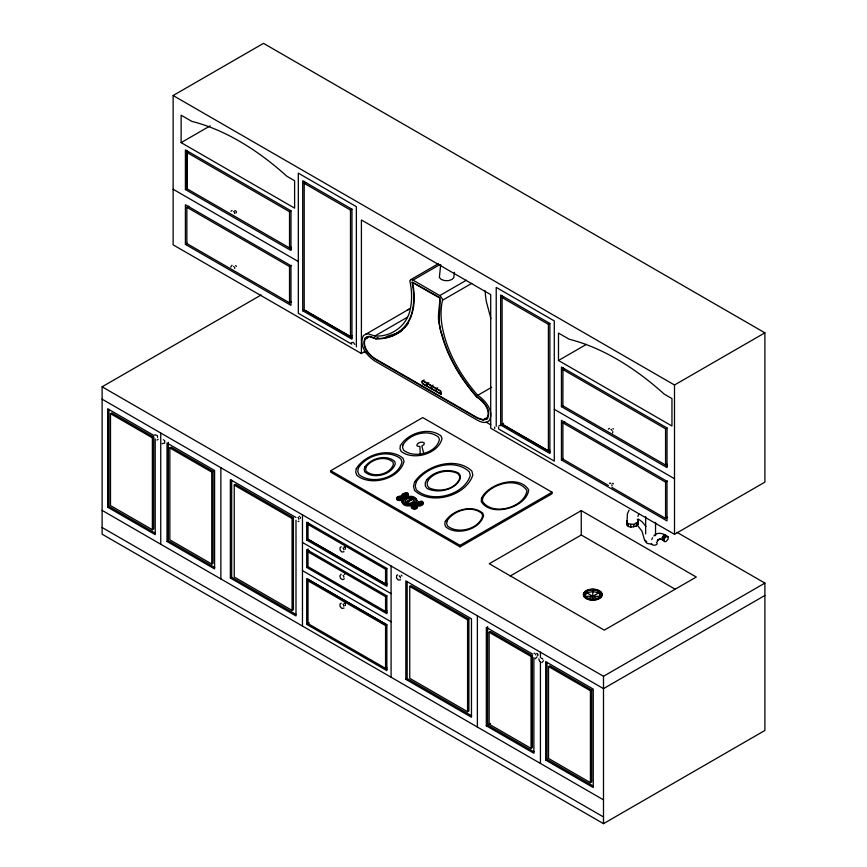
<?xml version="1.0" encoding="UTF-8"?>
<svg xmlns="http://www.w3.org/2000/svg" width="867" height="867" viewBox="0 0 867 867"><rect width="100%" height="100%" fill="white"/><g stroke="black" fill="none" stroke-linecap="round" stroke-linejoin="round"><path stroke-width="1.3" d="M422.327 381.231L422.478 383.669L441.13 394.117L440.783 391.006L422.825 380.635L422.229 381.198M626.982 525.034L627.177 520.709L626.982 525.034L628.293 526.442L630.764 527.169L636.389 526.041L638.036 524.492L638.231 520.167L638.036 524.492M440.685 264.652L439.363 277.548L441.314 279.488L444.673 280.615L448.542 280.626L451.88 279.521L453.788 277.603L454.46 272.292M424.18 380.006L422.327 380.938L422.164 382.466M653.816 535.969L655.723 534.159C659.982 532.013 664.556 534.224 668.089 536.76L668.089 539.187L666.192 541.398L665.087 541.647L662.29 539.913L662.29 537.497L664.187 535.286L665.292 535.026L666.387 536.554M665.087 541.647L664.285 541.181L664.285 538.754L666.192 536.554L668.089 536.76M365.538 334.25L368.28 333.838L374.912 335.984C391.635 337.274 407.653 325.212 410.362 308.533A70.812 40.89 60 0 0 410.86 286.294L409.993 281.645A2.753 1.593 60 0 1 410.037 280.442L410.969 279.597L412.551 279.878L440.154 295.831L442.625 299.343L441.769 304.144A70.812 40.89 60 0 0 442.268 326.946C447.123 352.587 460.778 375.801 477.717 395.341C485.509 400.359 494.45 411.305 489.194 420.766C485.943 423.757 481.142 422.305 477.717 420.408L374.912 361.051C367.12 356.034 358.179 345.077 363.436 335.627L409.614 308.804L407.512 310.18M230.698 267.09L232.053 265.291M537.02 656.904L535.188 658.801M543.62 660.719L541.788 662.605M612.601 432.904L612.861 431.56M440.837 394.062L440.501 391.234L422.619 380.906M637.874 516.418L638.816 514.066M651.778 539.534L652.558 537.746M657.316 541.593L658.14 539.697L657.273 540.585L660.199 538.895L658.963 539.101L660.957 539.361M401.963 501.494L402.494 500.367M416.864 500.79C414.393 505.851 404.813 507.043 401.941 501.885M629.074 510.197L627.394 513.817L626.982 522.411L628.293 523.82L633.723 524.405L638.036 521.88M366.275 338.39L367.391 336.494M366.719 338.759L367.792 336.949M404.629 327.618L408.216 322.665L410.98 316.91L412.909 310.44A73.272 42.31 60 0 0 413.418 287.432L412.638 282.425L439.677 297.977C440.143 305.867 436.654 317.17 439.721 325.916C444.782 352.652 459.098 376.82 476.796 397.151C483.407 401.183 491.296 410.21 486.94 418.23L483.038 419.671L477.544 417.861L375.075 358.7C368.746 354.679 361.441 345.835 365.69 338.163L369.58 336.721L375.834 338.867C386.855 339.214 398.213 335.388 405.463 326.772M406.33 325.959L408.465 323.001M402.602 494.569C399.969 498.85 411.283 497.55 407.793 493.973M417.417 503.131C415.499 510.045 430.086 502.372 419.661 501.852C413.288 504.041 424.657 506.447 422.056 502.134M230.969 211.255L232.053 210.443M158.076 439.266L156.992 440.078M344.34 578.798L342.779 579.709L340.644 578.517L339.81 576.002L341.154 574.214M608.331 429.122L609.414 428.309M397.487 497.441C393.477 500.801 403.231 502.069 402.852 498.07M404.293 494.992C407.609 491.372 406.818 497.062 404.098 495.111C409.397 490.538 400.261 499.11 406.341 493.811M401.995 330.045L396.945 333.231L387.441 336.266M401.356 331.151L391.537 335.984L385.186 337.296M361.409 353.541L173.129 244.841L173.129 95.533L263.503 43.35L764.889 332.82L764.889 482.128L674.504 534.31L490.711 428.2L490.711 294.617L361.409 219.969L361.409 353.541L364.888 351.536M181.127 142.621L294.607 208.134L294.607 180.715L286.836 176.229A246.488 142.318 60 0 0 191.835 121.38L181.127 115.203L181.127 142.621L210.215 125.834M291.269 248.948L186.86 188.703L186.86 152.429L188.334 151.573M185.408 189.537L290.965 250.476L290.998 210.844L185.408 149.926L185.408 189.537L186.893 188.681L186.893 150.392M291.496 301.683L289.524 302.821L186.86 243.551L186.86 207.278L188.833 206.14M185.408 244.386L290.965 305.325L290.965 265.714L185.408 204.775L185.408 244.386L187.38 243.248M305.672 182.471L304.198 183.327L350.485 210.052L351.959 209.196L351.959 339.181L302.724 310.754L302.724 180.78L351.959 209.196M186.86 152.429L289.524 211.7L290.998 210.844M290.998 247.128L289.524 247.973L289.524 211.7M186.86 207.278L289.524 266.548L291.496 265.41M677.029 532.371L764.889 583.101L764.889 730.469L603.497 823.65L102.111 534.18L102.111 386.801L261.162 294.975M110.477 413.646L111.789 412.887L153.697 437.076L153.697 528.989L152.375 529.748L110.477 505.559L110.477 413.646L152.375 437.835L153.697 437.076M302.724 310.754L304.198 309.909L352.262 337.653M410.655 279.705L438.485 263.633M412.995 280.128L439.667 264.728M304.198 181.279L304.198 309.909L350.485 336.634L351.959 335.778M351.363 342.682L353.595 342.4M169.845 447.925L171.167 447.166L213.076 471.355L213.076 563.268L211.754 564.027L169.845 539.838L169.845 447.925L211.754 472.114L213.076 471.355M439.764 295.582L466.446 280.182M374.912 335.984L407.382 317.235M442.712 300.123L471.713 283.379M375.834 338.867L377.936 337.653M154.044 435.537L107.649 408.747L107.649 507.184L108.96 506.426L155.366 533.216M503.586 296.731L502.112 297.587L548.399 324.312L549.884 323.467L549.873 453.452L500.638 425.025L500.638 295.04L549.884 323.467M234.253 485.108L235.575 484.35L293.404 517.74L293.404 609.642L292.081 610.411L234.253 577.021L234.253 485.108L292.081 518.499L293.404 517.74M428.786 382.661L427.084 383.496L427.084 386.335M433.121 385.165L431.56 386.075L431.56 388.915M167.017 541.463L214.583 568.925L214.583 470.488L167.017 443.026L167.017 541.463L168.339 540.705L214.745 567.495M437.694 387.809L436.134 388.709L436.134 391.559M330.739 470.694L422.738 417.58L552.041 492.228L552.041 493.757L460.052 546.871L330.739 472.212L330.739 470.694L460.052 545.343L552.041 492.228M477.717 395.341L491.632 387.311M558.489 360.488L671.958 426L671.958 398.571L664.198 394.095A246.488 142.318 60 0 0 569.196 339.246L558.489 333.069L558.489 360.488L586.406 344.372M298.172 521.587L298.931 521.143M564.374 368.681L562.9 369.526L665.563 428.807L667.037 427.951L561.448 367.034L561.448 406.645L667.005 467.584L667.037 427.951M309.324 523.668L308.002 524.427L385.555 569.207L386.877 568.438L306.701 522.183L306.701 540.011L386.855 586.276L386.877 568.438M295.994 517.491L230.351 479.592L230.351 578.029L231.673 577.27L296.135 614.486M500.638 425.025L503.586 423.324M306.701 540.011L308.023 539.241L387.007 584.846M400.847 496.986L398.43 498.384L400.847 496.986L401.237 497.896L400.337 498.72L398.061 498.254L398.939 497.192L401.074 497.441L398.744 498.785L401.074 497.17M309.324 551.087L308.002 551.856L385.555 596.626L386.877 595.867L306.701 549.613L306.701 567.43L386.855 613.706L386.877 595.867M561.448 406.645L562.932 405.789M412.074 498.362L405.723 502.296L412.074 498.362L413.678 500.14C413.256 503.705 406.753 504.475 405.149 501.408C405.528 498.135 410.438 497.625 412.855 499.034L406.406 502.752L412.855 498.753M341.154 546.784L340.07 547.586L340.027 550.036L341.782 552.019L344.015 551.737M306.701 567.43L308.023 566.671L387.007 612.275M413.028 507.065C418.999 502.286 415.64 510.251 412.594 506.87C412.497 505.667 414.144 505.342 415.076 505.439C419.53 506.035 406.818 509.276 416.171 505.624M418.826 503.716C424.288 499.349 421.232 506.653 418.436 503.564C426.152 499.175 413.971 507.26 421.698 502.405M608.396 485.401L562.9 459.131L562.9 422.858L564.861 421.72M502.112 295.539L502.112 424.18L548.399 450.905L549.884 450.049M173.129 95.533L674.504 385.002L764.889 332.82M561.448 459.965L667.005 520.904L667.005 481.293L561.448 420.354L561.448 459.965L563.42 458.827M341.154 603.161L340.07 603.963L340.027 606.401L341.782 608.385L344.015 608.114M306.701 624.359L386.855 670.635L386.877 624.814L306.701 578.56L306.701 624.359L309.324 622.853M397.671 574.843L396.577 575.645L396.544 578.094L398.3 580.066L400.532 579.795M308.023 522.693L308.002 539.263L385.555 584.033L386.877 583.274M409.744 586.428L411.056 585.669L468.884 619.049L468.884 710.962L467.573 711.72L409.744 678.33L409.744 586.428L467.573 619.818L468.884 619.049M386.877 610.704L385.555 611.463L385.555 596.626M581.258 510.62L489.27 563.734L604.288 630.146L696.288 577.032L581.258 510.62L581.258 535.004L675.371 589.332M385.555 625.573L386.877 624.814L309.324 580.034L308.002 580.803L385.555 625.573L385.555 668.392L386.877 667.633M667.037 464.224L665.563 465.08L665.563 428.807M562.9 422.858L665.563 482.128L667.536 480.99M510.23 576.013L581.258 535.004M611.896 487.417L665.563 518.401L667.536 517.263M405.832 679.349L471.475 717.247L471.475 618.8L405.832 580.901L405.832 679.349L407.154 678.579L471.626 715.806M489.151 632.271L490.473 631.512L532.371 655.701L532.371 747.614L531.059 748.373L489.151 724.183L489.151 632.271L531.059 656.471L532.371 655.701M588.335 598.848L598.328 593.082L598.328 591.327M548.529 666.55L549.841 665.791L591.749 689.98L591.749 781.893L590.427 782.652L548.529 758.462L548.529 666.55L590.427 690.75L591.749 689.98M532.728 654.162L486.322 627.372L486.322 725.809L487.644 725.05L534.039 751.841M489.151 724.183L490.473 723.414M102.111 386.801L603.497 676.282L764.889 583.101M764.889 595.456L603.497 688.636L102.111 399.167M545.701 760.099L593.256 787.55L593.256 689.113L545.701 661.651L545.701 760.099L547.012 759.329L593.418 786.12M413.028 505.667C406.916 508.81 419.097 511.129 417.406 506.187M403.881 493.832L405.539 493.518M418.707 502.394L419.52 502.177M637.288 519.333L638.35 519.062L642.057 521.728L645.948 526.464M664.187 540.13L662.29 539.913M154.89 434.67L157.501 435.765M609.414 483.157L610.877 483.331M485.141 418.458L487.341 418.132M485.368 418.967L487.677 418.631M600.625 594.524L600.625 596.29L584.922 596.29L584.922 594.524M652.136 544.292L647.194 543.414L645.785 542.07L645.655 540.564M407.154 493.702C397.119 493.02 409.582 499.37 406.493 493.583M400.706 496.824L401.464 496.986M162.118 443.72L164.676 443.08L164.719 440.631M534.05 653.209L535.037 653.469M646.717 541.702L645.406 541.236A2.969 1.712 0 0 1 644.701 539.577M402.115 497.257C392.09 494.407 401.562 504.063 401.399 496.943M416.29 505.537L416.94 505.819M406.406 502.47L405.723 502.026M667.308 466.056L562.9 405.81L562.932 367.5M173.129 189.255L298.313 261.531M554.284 409.311L674.504 478.725M502.112 424.169L550.177 451.913M440.924 394.138L422.695 383.615L422.327 382.618M351.72 344.145L298.313 313.301L298.313 173.14L356.37 206.66L356.37 346.822M498.547 428.916L554.284 461.092L554.284 320.92L496.227 287.4L496.227 426.217M364.248 351.785L367.76 353.823M486.084 422.131L490.765 424.83M597.222 598.848L587.219 593.082L587.219 591.327M302.464 542.46L391.093 593.635M302.464 570.605L391.093 621.78M107.649 507.184L155.204 534.646L155.204 438.908M230.351 578.029L295.994 615.928L295.994 520.178M486.322 725.809L533.888 753.271L533.888 657.533M387.007 669.205L308.002 623.611L308.023 579.145M102.111 510.381L603.497 799.851M102.111 527.494L603.497 816.963M664.187 535.286L666.192 536.554M663.092 536.185L665.087 537.453M662.29 537.497L664.285 538.754M661.998 538.862L663.992 540.119M415.434 498.438L416.886 500.4M637.819 525.803L641.959 531.124L644.669 540.455M651.312 543.847L652.017 544.639A2.969 1.712 0 0 0 656.2 544.747A2.969 1.712 0 0 0 656.406 542.33M539.653 661.423L538.819 658.909M490.874 318.547L486.333 301.499A70.812 40.89 60 0 1 485.173 290.846M423.627 453.083L421.85 446.006L424.05 444.489L424.234 442.885C421.969 441.205 417.45 442.473 416.778 445.302L417.428 446.169L419.877 446.516L420.213 453.777M494.819 428.515L494.591 427.063M674.504 385.002L674.504 534.31M665.563 482.128L665.563 518.401M655.539 522.367L655.539 535.676M645.655 516.591L645.655 533.899M636.389 523.43L636.389 526.041M633.723 524.405L633.723 527.017M630.764 524.546L630.764 527.169M628.293 523.82L628.293 526.442M603.497 676.282L603.497 823.65M592.779 589.993L592.779 599.682M590.427 690.75L590.427 782.652M548.399 324.312L548.399 450.905M547.012 662.236L547.012 759.329M540.434 652.222L540.434 657.587M540.434 661.608L540.434 763.448M531.059 656.471L531.059 748.373M487.644 626.613L487.644 725.05M477.381 615.819L477.381 727.034M467.573 619.818L467.573 711.72M460.052 545.343L460.052 546.871M431.43 385.999L431.43 388.839M427.214 383.561L427.214 386.411M407.154 581.497L407.154 678.579M391.093 566.01L391.093 677.225M385.555 569.207L385.555 584.033M350.485 210.052L350.485 336.634M308.023 548.844L308.002 566.682M302.464 514.835L302.464 626.05M292.081 518.499L292.081 610.411M289.524 266.548L289.524 302.821M231.673 480.177L231.673 577.27M220.868 467.725L220.868 578.95M211.754 472.114L211.754 564.027M168.339 442.268L168.339 540.705M160.742 433.012L160.742 544.227M152.375 437.835L152.375 529.748M108.96 409.332L108.96 506.426M354.007 343.484A1.181 0.683 60 0 1 354.733 344.383M233.526 211.581A1.181 0.683 60 0 1 234.361 212.068M234.664 212.599A1.181 0.683 60 0 1 234.664 213.564M234.892 210.789A1.181 0.683 60 0 1 235.195 210.616M236.041 211.104A1.181 0.683 60 0 1 236.344 211.635M236.344 212.599A1.181 0.683 60 0 1 236.041 212.773M235.618 265.573A1.181 0.683 60 0 1 236.344 266.483M233.526 266.429A1.181 0.683 60 0 1 233.938 266.548M234.664 267.448A1.181 0.683 60 0 1 234.664 268.412M612.98 428.591A1.181 0.683 60 0 1 613.392 428.97M610.877 429.447A1.181 0.683 60 0 1 611.3 429.566M611.723 429.934A1.181 0.683 60 0 1 612.026 430.465M612.557 483.331A1.181 0.683 60 0 1 613.392 483.819M611.723 484.783A1.181 0.683 60 0 1 612.135 485.856M499.089 425.437A1.181 0.683 60 0 1 499.923 425.925M498.243 426.889A1.181 0.683 60 0 1 498.666 427.962M343.993 547.131A1.181 0.683 60 0 1 344.719 547.066M345.142 547.435A1.181 0.683 60 0 1 345.445 547.966M345.445 548.941A1.181 0.683 60 0 1 345.142 549.114M343.039 548.031A1.181 0.683 60 0 1 343.462 548.41M343.765 548.941A1.181 0.683 60 0 1 343.765 549.906M541.333 658.421A1.181 0.683 60 0 1 542.048 658.356M542.471 658.736A1.181 0.683 60 0 1 542.775 659.267M401.226 575.124A1.181 0.683 60 0 1 401.952 576.024M399.134 575.981A1.181 0.683 60 0 1 399.557 576.089M399.969 576.457A1.181 0.683 60 0 1 400.283 577.964M299.213 516.353A1.181 0.683 60 0 1 299.635 516.461M300.361 517.371A1.181 0.683 60 0 1 300.361 518.336M297.955 517.436A1.181 0.683 60 0 1 298.378 517.805M298.682 518.336A1.181 0.683 60 0 1 298.682 519.3M163.375 439.732A1.181 0.683 60 0 1 163.798 440.1M344.297 574.377A1.181 0.683 60 0 1 344.719 574.496M343.039 575.46A1.181 0.683 60 0 1 343.765 577.324M343.993 603.508A1.181 0.683 60 0 1 344.719 603.443M345.142 603.811A1.181 0.683 60 0 1 345.445 604.342M345.445 605.307A1.181 0.683 60 0 1 345.142 605.48M343.039 604.407A1.181 0.683 60 0 1 343.462 604.776M343.765 605.307A1.181 0.683 60 0 1 343.765 606.271M157.501 436.827A1.181 0.683 60 0 1 157.621 437.38M536.716 653.469A1.181 0.683 60 0 1 537.128 653.588M537.551 653.956A1.181 0.683 60 0 1 537.551 655.636M535.459 654.552A1.181 0.683 60 0 1 535.871 654.921M585.192 597.461A7.857 4.53 0 0 1 591.749 591.793A7.857 4.53 0 0 1 600.625 596.29M401.963 500.758C401.789 508.095 414.599 507.043 416.864 501.516C417.038 494.19 404.228 495.241 401.963 500.758M403.523 500.768L403.502 501.657C405.723 505.894 414.729 504.822 415.326 499.901C413.05 495.826 405.474 496.769 403.523 500.768M412.074 282.241L412.963 287.226A72.839 42.049 60 0 1 412.454 310.093C409.647 327.401 392.968 339.756 375.671 338.358L369.353 336.212L365.289 337.707C360.856 345.695 368.453 354.917 375.043 359.122L477.576 418.317L483.277 420.181L487.341 418.685C491.86 410.405 483.786 401.042 476.958 396.826C461.255 378.836 448.477 357.887 442.083 334.749C436.643 323.174 441.151 308.414 439.688 297.554L412.096 282.143M481.521 498.124L481.272 501.549C490.809 517.729 526.399 507.791 528.718 489.974C519.019 474.086 488.739 483.634 481.521 498.124M482.67 497.983L482.431 501.245C492.153 516.364 524.112 507.921 527.006 490.657C517.306 475.929 489.985 483.884 482.67 497.983M400.359 445.681L400.001 448.683L401.042 451.339C413.277 460.995 438.29 454.113 442.04 438.572L441 435.917C428.905 426.456 407.837 433.012 400.359 445.681M402.927 444.988L402.602 447.708L403.556 450.157C414.079 458.773 436.307 453.376 439.439 439.547L438.485 437.098C428.081 428.699 409.441 433.782 402.927 444.988M356.25 468.646L355.719 472.168L356.836 475.322C370.664 486.799 399.47 479.126 404.065 461.331L402.949 458.188C389.337 446.949 365.018 454.265 356.25 468.646M358.277 468.202L357.778 471.475L358.83 474.433C371.336 485.043 397.877 478.421 402.006 462.024L400.955 459.066C388.633 448.727 366.286 454.98 358.277 468.202M445.259 521.435L444.804 524.253L445.681 526.789C456.736 536.055 479.809 529.856 483.58 515.637L482.713 513.112C471.821 504.041 452.336 509.959 445.259 521.435M447.101 520.883L446.678 523.527L447.502 525.933C457.678 534.603 479.213 529.108 482.659 515.832L481.835 513.437C471.821 504.973 453.658 510.186 447.101 520.883M414.534 482.041L413.516 486.42L414.524 490.408C430.791 505.754 466.121 496.206 472.851 474.986L471.843 471.009C455.977 456.009 425.881 465.135 414.534 482.041M416.214 481.857L415.271 485.932L416.214 489.66C431.224 503.944 464.073 495.285 470.293 475.55L469.35 471.821C454.698 457.884 426.737 466.153 416.214 481.857M364.985 466.771L364.194 469.34L364.682 471.778C373.222 479.494 391.516 475.127 395.276 463.91L394.788 461.472C386.584 454.005 371.098 458.058 364.985 466.771M366.351 466.598L365.636 468.939L366.08 471.171C373.634 478.107 390.128 474.466 393.434 464.344L392.989 462.122C385.739 455.413 371.813 458.773 366.351 466.598M396.533 497.593C400.792 506.003 407.327 491.112 396.533 497.593M402.212 494.309C406.471 502.719 413.006 487.839 402.212 494.309M411.359 506.155C415.618 514.564 422.153 499.674 411.359 506.155M411.977 506.22C415.391 512.95 420.614 501.039 411.977 506.22M417.038 502.871C421.297 511.281 427.832 496.39 417.038 502.871M426.597 479.96L425.231 482.995L425.318 485.986L427.106 488.5C437.933 493.724 455.186 490.332 460.344 478.486L460.258 475.495L458.47 472.981C448.282 467.952 433.803 470.987 426.597 479.96M428.504 479.744L427.225 482.583L427.312 485.401L429.002 487.774C438.908 492.608 454.904 489.768 459.608 478.779L459.521 475.961L457.83 473.588C448.521 468.96 435.136 471.464 428.504 479.744M588.108 599.433A9.331 5.386 0 0 0 602.11 594.762A9.331 5.386 0 0 0 588.108 590.091A9.331 5.386 0 0 0 588.108 599.433M588.108 599.195A9.331 5.386 0 0 0 602.11 594.524A9.331 5.386 0 0 0 588.108 589.863A9.331 5.386 0 0 0 588.108 599.195M587.219 597.731A7.857 4.53 0 0 0 600.365 595.705A7.857 4.53 0 0 0 590.741 590.145A7.857 4.53 0 0 0 587.219 597.731"/></g></svg>
